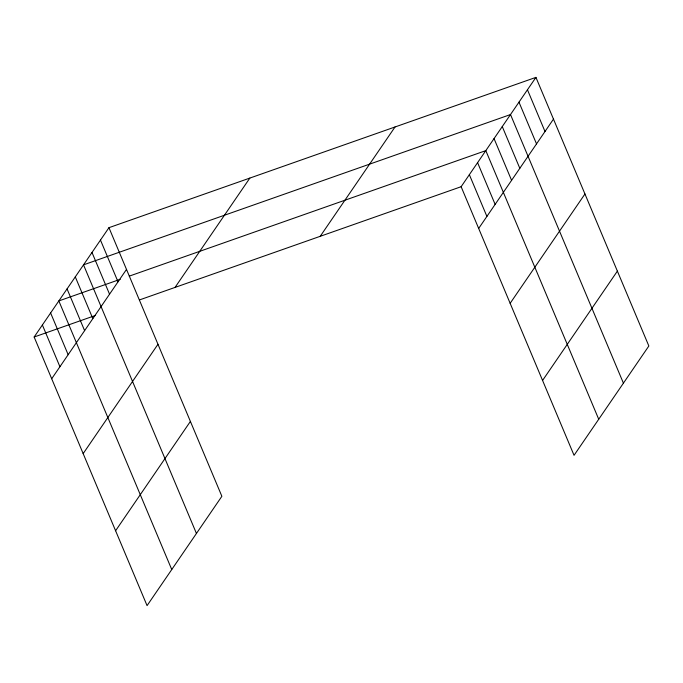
<?xml version="1.0" encoding="UTF-8"?>
<svg xmlns="http://www.w3.org/2000/svg" width="683" height="683" viewBox="0 0 683 683"><rect width="100%" height="100%" fill="white"/><g stroke="black" fill="none" stroke-linecap="round" stroke-linejoin="round"><path stroke-width="1.02" d="M108.956 227.678L221.873 496.293L147.067 605.625L34.15 337.009L108.956 227.678L535.933 77.375L648.85 345.991L574.044 455.322L461.127 186.707L535.933 77.375M51.695 378.749L126.5 269.418M175.053 287.406L249.858 178.084M83.164 453.614L157.969 344.283M115.589 530.751L190.395 421.428M320.225 236.309L395.03 126.978M478.672 228.438L553.478 119.115M510.15 303.312L584.955 193.981M542.575 380.448L617.381 271.117M120.225 279.321L58.832 300.93L171.749 569.545M129.283 276.128L485.818 150.627L598.726 419.242M34.15 337.009L95.543 315.401M139.827 299.811L461.127 186.707M527.455 89.763L545 131.503M518.978 102.16L536.522 143.891M623.417 383.163L510.5 114.548L83.522 264.85L196.439 533.466M502.27 126.577L519.814 168.308M494.048 138.598L511.584 180.338M477.588 162.656L495.132 204.388M469.358 174.677L486.902 216.417M100.478 240.075L118.022 281.806M92 252.462L109.545 294.194M75.292 276.88L92.837 318.611M67.062 288.909L84.607 330.64M50.61 312.959L68.155 354.69M42.38 324.98L59.925 366.72"/></g></svg>
